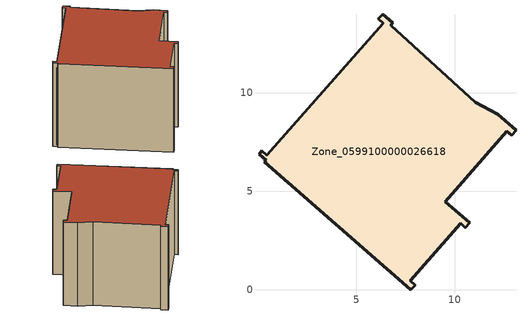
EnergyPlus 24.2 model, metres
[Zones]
Zone_0599100000026618
 floor ground (C_G): 12.16,8.89 13.09,8.08 12.88,7.83 12.63,8.05 9.51,4.48 10.75,3.41 10.53,3.16 10.28,3.37 7.74,0.47 7.99,0.25 7.77,0 0.35,6.49 0.43,6.57 0.07,6.87 0.22,7.04 0.47,6.82 6.36,13.52 6.12,13.75 6.34,13.98 6.85,13.54 6.74,13.42 11.02,9.51 z0
 wall outside (C_F): 7.74,0.47 10.28,3.37 10.53,3.16 10.75,3.41 9.51,4.48 12.63,8.05 12.88,7.83 13.09,8.08 12.16,8.89 11.02,9.51 6.74,13.42 6.85,13.54 6.34,13.98 6.12,13.75 6.36,13.52 0.47,6.82 0.22,7.04 0.07,6.87 0.43,6.57 0.35,6.49 7.77,0 7.99,0.25 7.74,0.47 z0:8.21
 roof outside (C_R): 13.09,8.08 12.16,8.89 11.02,9.51 6.74,13.42 6.85,13.54 6.34,13.98 6.12,13.75 6.36,13.52 0.47,6.82 0.22,7.04 0.07,6.87 0.43,6.57 0.35,6.49 7.77,0 7.99,0.25 7.74,0.47 10.28,3.37 10.53,3.16 10.75,3.41 9.51,4.48 12.63,8.05 12.88,7.83 z8.21
[BUILDING]
Pand.0599100000026618: North Axis=0; Terrain=City; Loads Convergence Tolerance Value=0.04; Temperature Convergence Tolerance Value=0.4; Solar Distribution=FullExterior; Maximum Number of Warmup Days=25; Minimum Number of Warmup Days=1
[Site:Location]
Rotterdam.The.Hague.AP_ZH_NLD Design_Conditions: Latitude=51.96; Longitude=4.45; Time Zone=1; Elevation=-4.5
[SITE:GROUNDTEMPERATURE:BUILDINGSURFACE]
18, 18, 18, 18, 18, 18, 18, 18, 18, 18, 18, 18
[MATERIAL] Thermal Absorptance=0.9; Solar Absorptance=0.7; Visible Absorptance=0.7
Name | Roughness | Thickness | Conductivity | Density | Specific Heat
G.D.1965 | MediumSmooth | 0.15 | 1 | 540 | 1210
F.D.1965 | Rough | 0.3 | 0.857143 | 1920 | 840
R.D.1965 | MediumRough | 0.2 | 0.08 | 1500 | 1000
[CONSTRUCTION]
C_G: G.D.1965
C_F: F.D.1965
C_R: R.D.1965
[ZONE]
Zone_0599100000026618: Type=1; Multiplier=1; Ceiling Height=Autocalculate; Volume=Autocalculate; Floor Area=autocalculate; Part of Total Floor Area=Yes
[ZONEINFILTRATION:DESIGNFLOWRATE]
Infil_Zone_0599100000026618: Zone or ZoneList or Space or SpaceList=Zone_0599100000026618; Schedule=AlwaysOn; Design Flow Rate Calculation Method=Flow/Area; Flow Rate per Floor Area=0.0042; Constant Term Coefficient=1; Temperature Term Coefficient=0; Velocity Term Coefficient=0; Velocity Squared Term Coefficient=0
[HVACTEMPLATE:ZONE:IDEALLOADSAIRSYSTEM]
Zone_0599100000026618: Maximum Heating Supply Air Temperature=50; Minimum Cooling Supply Air Temperature=13; Maximum Heating Supply Air Humidity Ratio=0.0156; Minimum Cooling Supply Air Humidity Ratio=0.0077; Heating Limit=NoLimit; Cooling Limit=NoLimit; Dehumidification Control Type=ConstantSensibleHeatRatio; Cooling Sensible Heat Ratio=0.7; Dehumidification Setpoint=60; Humidification Control Type=None; Humidification Setpoint=30; Outdoor Air Method=None; Outdoor Air Flow Rate per Person=0.00944; Outdoor Air Flow Rate per Zone Floor Area=0; Outdoor Air Flow Rate per Zone=0; Demand Controlled Ventilation Type=None; Outdoor Air Economizer Type=NoEconomizer; Heat Recovery Type=None; Sensible Heat Recovery Effectiveness=0.7; Latent Heat Recovery Effectiveness=0.65
[ZONECONTROL:THERMOSTAT]
ThermostatControl_Zone_0599100000026618: Zone or ZoneList=Zone_0599100000026618; Control Type Schedule=DualSetpointControlType; Control 1=Thermostat_Zone_0599100000026618; Temperature Difference Between Cutout And Setpoint=0
[THERMOSTATSETPOINT:DUALSETPOINT]
Thermostat_Zone_0599100000026618: Heating Setpoint Temperature Schedule=HeatingSetpoint_Zone_0599100000026618; Cooling Setpoint Temperature Schedule=CoolingSetpoint_Zone_0599100000026618
[SCHEDULE:COMPACT]
HeatingSetpoint_Zone_0599100000026618: Through: 12/31, For: AllDays, Until: 24:00, 21
CoolingSetpoint_Zone_0599100000026618: Through: 12/31, For: AllDays, Until: 24:00, 24
DualSetpointControlType: Through: 12/31, For: AllDays, Until: 24:00, 4
AlwaysOn: Through: 12/31, For: AllDays, Until: 24:00, 1
